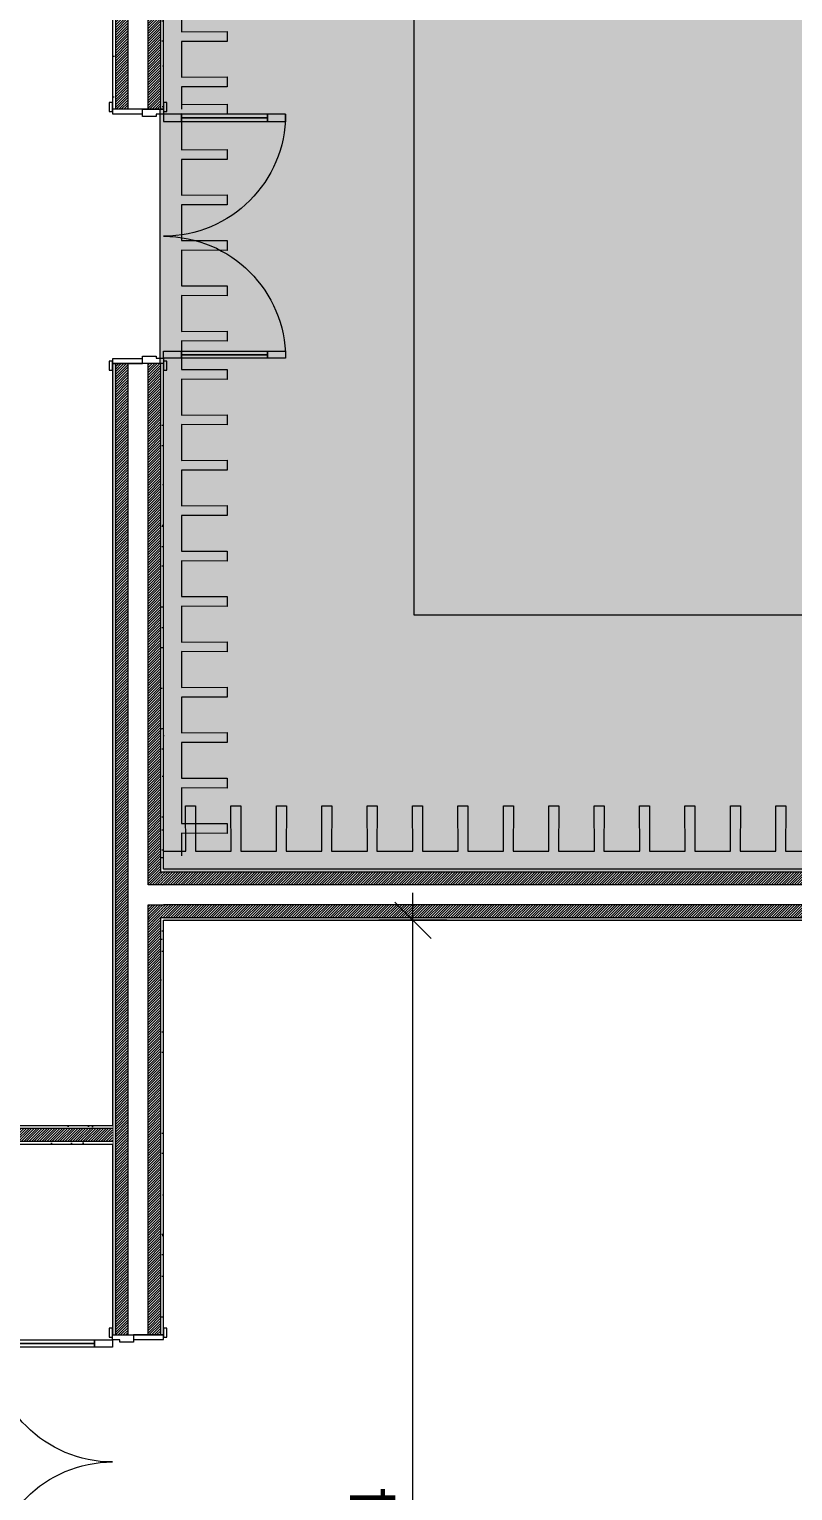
# Model space of a CAD drawing. Header units: millimetres. Extents: x -284281 to 1648660, y -821378 to -151356.
# Drawn here: x 403536 to 407741, y -227318 to -219270 of the extents above; entities that cross this region are included whole.
import ezdxf

# ---------------------------------------------------------------- set-up
doc = ezdxf.new("R2010")
doc.units = ezdxf.units.MM
doc.header["$MEASUREMENT"] = 0
doc.set_wipeout_variables(frame=1)
doc.linetypes.add('Wipeout_Contour', pattern=[1000, 0, -1000])
for name, color, linetype in [('Cotations - 1_100', 7, 'Continuous'), ('Portes ARCHICAD', 7, 'Continuous'), ('Sols_ Dalles', 7, 'Continuous'), ('Structure - Murs extérieurs', 7, 'Continuous')]:
    doc.layers.add(name, color=color, linetype=linetype)
doc.styles.add('STYLE_GENERE_2', font='arial.ttf')
doc.dimstyles.new('STYLE_GENERE__2', dxfattribs={"dimtxt": 250, "dimasz": 190, "dimexe": 0.18, "dimexo": 0.0625, "dimgap": 0, "dimtad": 1, "dimlfac": 0.001, "dimzin": 0, "dimdsep": 46, "dimtxsty": 'STYLE_GENERE_2', "dimblk": 'ARROWHEAD_6', "dimblk1": 'ARROWHEAD_6', "dimblk2": 'ARROWHEAD_6', "dimcen": 0.09, "dimse1": 1, "dimse2": 1, "dimclrd": 7, "dimclre": 7, "dimclrt": 7, "dimazin": 0, "dimtfac": 1, "dimtdec": 4, "dimtmove": 0, "dimatfit": 3, "dimfxl": 1, "dimtolj": 1, "dimtzin": 0, "dimarcsym": 0})
pattern_1 = [(45, (0, 175), (-55.684659, 55.684659), [0, -52.5, 0, -78.75]), (110, (175, 175), (74.000794, 26.934086), [0, -38.5, 0, -66.5])]
pattern_2 = [(45, (0, 0), (-7.07106781, 7.07106781), [])]

# ---------------------------------------------------------------- blocks, each defined once
blk = doc.blocks.new('Dalle_30_2', base_point=(380203, -171995.6))
at = {"layer": 'Sols_ Dalles', "linetype": 'Continuous', "lineweight": 0, "true_color": 0x2e271c}
blk.add_hatch(color=250, dxfattribs=at).paths.add_polyline_path([(380203, -171995.6), (380203, -230015.6), (380203, -260810.6), (415474.6, -260810.6), (415474.6, -260795.6), (415474.6, -258650), (415474.6, -258010.6), (415474.6, -222495.6), (405655.1, -222495.6), (405655.1, -218295.6), (415454.1, -218295.6), (415454.1, -204495.6), (412055.1, -204495.6), (412055.1, -201780.6), (412055.1, -189810.6), (436505.1, -189810.6), (436505.1, -253395.6), (436505.1, -253415.6), (437905.1, -253415.6), (437905.1, -253395.6), (437905.1, -188410.6), (410655.1, -188410.6), (410655.1, -200380.6), (410655.1, -205895.6), (414054.1, -205895.6), (414054.1, -216895.6), (404255.1, -216895.6), (404255.1, -223895.6), (414054.1, -223895.6), (414054.1, -258650), (414054.1, -259410.6), (382689.7, -259410.6), (381560.2, -259410.6), (381560.2, -231415.6), (381560.2, -173395.6), (462925.6, -173395.6), (462925.6, -253415.6), (464325.6, -253415.6), (464325.6, -171995.6)])
at = {"layer": 'Sols_ Dalles', "color": 250, "linetype": 'Continuous', "lineweight": 5, "true_color": 0x1f1f1f, "flags": 128}
for points in [[(415474.6, -258010.6), (415474.6, -222495.6), (405655.1, -222495.6), (405655.1, -218295.6), (415454.1, -218295.6), (415454.1, -204495.6), (412055.1, -204495.6), (412055.1, -201780.6), (412055.1, -189810.6), (436505.1, -189810.6), (436505.1, -253395.6)], [(437905.1, -253395.6), (437905.1, -188410.6), (410655.1, -188410.6), (410655.1, -200380.6), (410655.1, -205895.6), (414054.1, -205895.6), (414054.1, -216895.6), (404255.1, -216895.6), (404255.1, -223895.6), (414054.1, -223895.6), (414054.1, -258650)]]:
    blk.add_lwpolyline(points, dxfattribs=at)
blk = doc.blocks.new('Dalle_31_2', base_point=(360548, -295062.6))
at = {"linetype": 'Continuous', "lineweight": 0, "true_color": 0x6f6f6f}
h = blk.add_hatch(color=8, dxfattribs=at)
h.paths.add_polyline_path([(360548, -295062.6), (487920.3, -293826.9), (487920.3, -270902.7), (487462.6, -270902.7), (472885.8, -271040.8), (472885.8, -271062.3, 0.001346), (472885.8, -271073), (472896.7, -273095.2, -0.414214), (470907.5, -275106), (462184.1, -275106, -0.005189), (462131, -275116.1), (454147.5, -275196.2), (438770.5, -275253.2, -0.386553), (436572.6, -273475.4, -0.025189), (436562.2, -273329.3), (436569.5, -267730.3, -0.098562), (436800.2, -266943.7), (436817.2, -266951.5, -0.258849), (438655, -265605.8), (438652.7, -265587.3), (439337.1, -265587.3), (439337.1, -265687.3), (439337.1, -270687.3), (469237.1, -270687.3), (469237.1, -265687.3), (470907.5, -265687.3), (472605.1, -265687.3), (472605.1, -163737.6), (371862.6, -163737.6), (371862.6, -271040.6), (371883, -271040.6), (371883.2, -272000.5), (371882.7, -272000.5, -0.409427), (367883.2, -275935), (360548, -275935)])
h.paths.add_polyline_path([(377135.1, -260640), (373845.1, -260640), (373845.1, -248365), (373845.1, -243090), (373845.1, -242190), (377135.1, -242190)], flags=0)
h.paths.add_polyline_path([(380203, -193810.6), (380203, -171995.6), (431505.8, -171995.6), (464309.6, -171995.6), (464309.6, -262265.6), (464309.6, -262365.6), (438593.7, -262350.6), (437925.6, -262350.6), (436549.6, -262350.6), (436549.6, -189810.6), (412055.1, -189810.6), (412055.1, -201780.6), (412055.1, -204495.6), (415454.1, -204495.6), (415454.1, -208495.6), (415454.1, -218295.6), (405655.1, -218295.6), (405655.1, -222495.6), (415474.6, -222495.6), (415474.6, -260810.6), (380203, -260810.6), (380203, -230015.6)], flags=0)
h.paths.add_polyline_path([(381436.6, -269433.9, -0.090319), (381558.3, -268727.6, -0.201449), (382612.2, -267592.7, -0.104211), (383417.5, -267415.1), (384017.5, -267409.4, -0.104045), (384824.9, -267571.2, -0.238255), (385983.8, -268953.3, -0.055189), (386036.4, -269390.3), (386038.4, -269611.4), (386050.6, -270890.3), (385792.1, -271892.8, -0.267949), (384069.6, -272909.1), (383469.6, -272914.8, -0.193717), (382078.8, -272370.2, -0.070569), (381728.2, -271931.3, -0.131652), (381450.8, -270933.8)], flags=0)
h.paths.add_polyline_path([(392016.5, -273452.1), (392030, -267377.8, -0.380557), (394016.5, -265609.8), (394094.2, -265609.8), (394094.2, -270609.8), (409094.2, -270609.8), (409094.2, -265609.8), (414055.7, -265609.8, -0.414214), (415555.7, -267109.8), (415555.7, -273660.7, -0.345502), (413836.8, -275433.4), (394027.3, -275599, -0.415791), (392016.5, -273599)], flags=0)
h.paths.add_polyline_path([(424209.6, -271504.1, -0.134474), (423930.5, -270484.9), (423930.5, -268984.9, -0.414214), (425930.5, -266984.9), (426530.5, -266984.9, -0.414214), (428530.5, -268984.9), (428530.5, -270484.9, -0.12882), (428273.5, -271465.6, -0.270936), (426530.5, -272484.9), (425930.5, -272484.9, -0.26498)], flags=0)
at = {"color": 9, "linetype": 'Continuous', "lineweight": 5, "flags": 128}
blk.add_lwpolyline([(380203, -193810.6), (380203, -230015.6), (380203, -260810.6), (415474.6, -260810.6), (415474.6, -222495.6), (405655.1, -222495.6), (405655.1, -218295.6), (415454.1, -218295.6), (415454.1, -208495.6), (415454.1, -204495.6), (412055.1, -204495.6), (412055.1, -201780.6), (412055.1, -189810.6), (436549.6, -189810.6), (436549.6, -262350.6), (437925.6, -262350.6), (438593.7, -262350.6), (464309.6, -262365.6), (464309.6, -262265.6), (464309.6, -171995.6), (431505.8, -171995.6), (380203, -171995.6)], close=True, dxfattribs=at)
blk = doc.blocks.new('Porte double 25')
at = {"layer": 'Portes ARCHICAD', "color": 7, "linetype": 'Continuous', "lineweight": 5}
for p, q in [((-672, 672), (-672, 572)), ((-632, 672), (-672, 672)), ((-632, 572), (-632, 672)), ((632, 572), (632, 672)), ((632, 672), (672, 672)), ((672, 672), (672, 572)), ((-672, 572), (-632, 572)), ((-652, 572), (-652, 100)), ((672, 572), (632, 572)), ((652, 572), (652, 100)), ((-632, 100), (-672, 100)), ((-672, 100), (-672, 0)), ((-632, 0), (-632, 100)), ((632, 0), (632, 100)), ((632, 100), (672, 100)), ((672, 100), (672, 0)), ((-737, 0), (-737, 19)), ((-737, 19), (-687, 19)), ((-687, 0), (-737, 0)), ((-700, 0), (-737, 0)), ((-700, 0), (-737, 0)), ((-672, 0), (-700, 0)), ((-700, 0), (-700, -115)), ((-700, 0), (-700, -15)), ((-700, 0), (-700, -15)), ((-687, 19), (-687, 0)), ((-672, -40), (-672, 0)), ((-672, 0), (-632, 0)), ((672, 0), (632, 0)), ((700, 0), (672, 0)), ((672, 0), (672, -40)), ((687, 19), (737, 19)), ((687, 0), (687, 19)), ((737, 0), (687, 0)), ((700, -115), (700, 0)), ((700, 0), (700, -15)), ((700, 0), (700, -15)), ((700, 0), (737, 0)), ((700, 0), (737, 0)), ((737, 19), (737, 0)), ((-700, -15), (-700, -85)), ((-700, -15), (-700, -85)), ((-660, -40), (-672, -40)), ((-660, -115), (-660, -40)), ((672, -40), (660, -40)), ((660, -40), (660, -115)), ((700, -15), (700, -85)), ((700, -15), (700, -85)), ((-700, -85), (-700, -115)), ((-700, -85), (-700, -115)), ((-700, -280), (-700, -115)), ((-700, -115), (-675, -115)), ((-700, -115), (-660, -115)), ((-700, -115), (-700, -195)), ((-700, -115), (-700, -195)), ((-675, -115), (-675, -280)), ((660, -115), (700, -115)), ((675, -280), (675, -115)), ((675, -115), (700, -115)), ((700, -85), (700, -115)), ((700, -85), (700, -115)), ((700, -115), (700, -280)), ((700, -115), (700, -195)), ((700, -115), (700, -195)), ((-700, -195), (-700, -265)), ((-700, -195), (-700, -265)), ((700, -195), (700, -265)), ((700, -195), (700, -265)), ((-737, -299), (-737, -280)), ((-737, -280), (-687, -280)), ((-700, -280), (-737, -280)), ((-700, -280), (-737, -280)), ((-687, -299), (-737, -299)), ((-700, -265), (-700, -280)), ((-700, -265), (-700, -280)), ((-675, -280), (-700, -280)), ((-687, -280), (-687, -299)), ((700, -280), (675, -280)), ((687, -280), (737, -280)), ((687, -299), (687, -280)), ((737, -299), (687, -299)), ((700, -265), (700, -280)), ((700, -265), (700, -280)), ((700, -280), (737, -280)), ((700, -280), (737, -280)), ((737, -280), (737, -299))]:
    blk.add_line(p, q, dxfattribs=at)
at = {"layer": 'Portes ARCHICAD', "color": 7, "linetype": 'Continuous', "lineweight": 5, "flags": 128}
for points in [[(-672, 572), (-672, 100), (-652, 100), (-652, 572)], [(-652, 572), (-652, 100), (-632, 100), (-632, 572)], [(652, 572), (652, 100), (632, 100), (632, 572)], [(672, 572), (672, 100), (652, 100), (652, 572)]]:
    blk.add_lwpolyline(points, close=True, dxfattribs=at)
at = {"layer": 'Portes ARCHICAD', "color": 7, "linetype": 'Continuous', "lineweight": 5}
for centre, start, end in [((-672, 0), 0, 90), ((672, 0), 90, 180)]:
    blk.add_arc(centre, 672, start, end, dxfattribs=at)
blk = doc.blocks.new('Mur_182_2', base_point=(404275.6, -188434))
at = {"color": 254, "linetype": 'Wipeout_Contour', "lineweight": 0, "ltscale": 1836849.744335977}
blk.add_wipeout([(404010.6, -216895.6), (403995.6, -216895.6), (403995.6, -219709.8), (404010.6, -219709.8)], dxfattribs=at)
at = {"color": 254, "linetype": 'Wipeout_Contour', "lineweight": 0, "ltscale": 1837782.375435436}
blk.add_wipeout([(404260.6, -216895.6), (404260.6, -219709.8), (404275.6, -219709.8), (404275.6, -216895.6)], dxfattribs=at)
at = {"color": 254, "linetype": 'Wipeout_Contour', "lineweight": 0, "ltscale": 1847391.323312095}
blk.add_wipeout([(403995.6, -226459.1), (404010.6, -226459.1), (404010.6, -221109.8), (403995.6, -221109.8)], dxfattribs=at)
at = {"color": 254, "linetype": 'Wipeout_Contour', "lineweight": 0, "ltscale": 1848524.7880984}
blk.add_wipeout([(404260.6, -223895.6), (404260.6, -223910.6), (404275.6, -223910.6), (404275.6, -223895.6)], dxfattribs=at)
at = {"color": 254, "linetype": 'Wipeout_Contour', "lineweight": 0, "ltscale": 1851276.543065066}
blk.add_wipeout([(404275.6, -224175.6), (404260.6, -224175.6), (404260.6, -226459.1), (404275.6, -226459.1)], dxfattribs=at)
at = {"linetype": 'Continuous', "lineweight": 5, "true_color": 0x5f5f5f}
h = blk.add_hatch(dxfattribs=at)
h.set_pattern_fill('ENDUIT_0002', color=251, style=0, pattern_type=2)
h.set_pattern_definition(pattern_1)
h.paths.add_polyline_path([(404010.6, -216895.6), (403995.6, -216895.6), (403995.6, -219709.8), (404010.6, -219709.8)])
h = blk.add_hatch(dxfattribs=at)
h.set_pattern_fill('ENDUIT_0002', color=251, style=0, pattern_type=2)
h.set_pattern_definition(pattern_1)
h.paths.add_polyline_path([(404260.6, -216895.6), (404260.6, -219709.8), (404275.6, -219709.8), (404275.6, -216895.6)])
h = blk.add_hatch(dxfattribs=at)
h.set_pattern_fill('ENDUIT_0002', color=251, style=0, pattern_type=2)
h.set_pattern_definition(pattern_1)
h.paths.add_polyline_path([(403995.6, -226459.1), (404010.6, -226459.1), (404010.6, -221109.8), (403995.6, -221109.8)])
h = blk.add_hatch(dxfattribs=at)
h.set_pattern_fill('ENDUIT_0002', color=251, style=0, pattern_type=2)
h.set_pattern_definition(pattern_1)
h.paths.add_polyline_path([(404260.6, -223895.6), (404260.6, -223910.6), (404275.6, -223910.6), (404275.6, -223895.6)])
h = blk.add_hatch(dxfattribs=at)
h.set_pattern_fill('ENDUIT_0002', color=251, style=0, pattern_type=2)
h.set_pattern_definition(pattern_1)
h.paths.add_polyline_path([(404275.6, -224175.6), (404260.6, -224175.6), (404260.6, -226459.1), (404275.6, -226459.1)])
at = {"color": 254, "linetype": 'Wipeout_Contour', "lineweight": 0, "ltscale": 1837632.794517685}
blk.add_wipeout([(404190.6, -216895.6), (404190.6, -219709.8), (404260.6, -219709.8), (404260.6, -216895.6)], dxfattribs=at)
at = {"color": 254, "linetype": 'Wipeout_Contour', "lineweight": 0, "ltscale": 1845823.793790566}
blk.add_wipeout([(404275.6, -221109.8), (404260.6, -221109.8), (404260.6, -223895.6), (404275.6, -223895.6)], dxfattribs=at)
at = {"color": 254, "linetype": 'Wipeout_Contour', "lineweight": 0, "ltscale": 1849038.591768385}
blk.add_wipeout([(404260.6, -224160.6), (404260.6, -224175.6), (404275.6, -224175.6), (404275.6, -224160.6)], dxfattribs=at)
at = {"linetype": 'Continuous', "lineweight": 5, "true_color": 0x5f5f5f}
h = blk.add_hatch(dxfattribs=at)
h.set_pattern_fill('BRIQUES_TERRE_CUITE__INT_94', color=251, style=0, pattern_type=2)
h.set_pattern_definition(pattern_2)
h.paths.add_polyline_path([(404190.6, -216895.6), (404190.6, -219709.8), (404260.6, -219709.8), (404260.6, -216895.6)])
h = blk.add_hatch(dxfattribs=at)
h.set_pattern_fill('ENDUIT_0002', color=251, style=0, pattern_type=2)
h.set_pattern_definition(pattern_1)
h.paths.add_polyline_path([(404275.6, -221109.8), (404260.6, -221109.8), (404260.6, -223895.6), (404275.6, -223895.6)])
h = blk.add_hatch(dxfattribs=at)
h.set_pattern_fill('ENDUIT_0002', color=251, style=0, pattern_type=2)
h.set_pattern_definition(pattern_1)
h.paths.add_polyline_path([(404260.6, -224160.6), (404260.6, -224175.6), (404275.6, -224175.6), (404275.6, -224160.6)])
at = {"color": 7, "linetype": 'Continuous', "lineweight": 5}
for p, q in [((404260.6, -219709.8), (404260.6, -216895.6)), ((404275.6, -219709.8), (404275.6, -219672.8)), ((404275.6, -219709.8), (404260.6, -219709.8))]:
    blk.add_line(p, q, dxfattribs=at)
at = {"color": 7, "linetype": 'Continuous', "lineweight": 5, "flags": 128}
blk.add_lwpolyline([(404275.6, -219709.8), (404275.6, -216895.6)], dxfattribs=at)
at = {"color": 254, "linetype": 'Wipeout_Contour', "lineweight": 0, "ltscale": 1837316.045548434}
blk.add_wipeout([(404080.6, -216895.6), (404080.6, -219709.8), (404190.6, -219709.8), (404190.6, -216895.6)], dxfattribs=at)
at = {"color": 254, "linetype": 'Wipeout_Contour', "lineweight": 0, "ltscale": 1848458.458475879}
blk.add_wipeout([(404190.6, -223910.6), (404190.6, -223980.6), (404260.6, -223980.6), (404260.6, -223910.6)], dxfattribs=at)
at = {"color": 254, "linetype": 'Wipeout_Contour', "lineweight": 0, "ltscale": 1851113.50309172}
blk.add_wipeout([(404260.6, -224160.6), (404190.6, -224160.6), (404190.6, -226459.1), (404260.6, -226459.1)], dxfattribs=at)
at = {"linetype": 'Continuous', "lineweight": 5, "true_color": 0x5f5f5f}
h = blk.add_hatch(dxfattribs=at)
h.set_pattern_fill('BRIQUES_TERRE_CUITE__INT_94', color=251, style=0, pattern_type=2)
h.set_pattern_definition(pattern_2)
h.paths.add_polyline_path([(404190.6, -223910.6), (404190.6, -223980.6), (404260.6, -223980.6), (404260.6, -223910.6)])
h = blk.add_hatch(dxfattribs=at)
h.set_pattern_fill('BRIQUES_TERRE_CUITE__INT_94', color=251, style=0, pattern_type=2)
h.set_pattern_definition(pattern_2)
h.paths.add_polyline_path([(404260.6, -224160.6), (404190.6, -224160.6), (404190.6, -226459.1), (404260.6, -226459.1)])
at = {"color": 7, "linetype": 'Continuous', "lineweight": 5}
for p, q in [((404190.6, -219709.8), (404190.6, -216895.6)), ((404190.6, -219709.8), (404160.6, -219709.8)), ((404260.6, -219709.8), (404190.6, -219709.8)), ((404260.6, -226459.1), (404275.6, -226459.1)), ((404275.6, -226459.1), (404275.6, -226422.1))]:
    blk.add_line(p, q, dxfattribs=at)
at = {"color": 254, "linetype": 'Wipeout_Contour', "lineweight": 0, "ltscale": 1836999.309008884}
blk.add_wipeout([(404010.6, -219709.8), (404080.6, -219709.8), (404080.6, -216895.6), (404010.6, -216895.6)], dxfattribs=at)
at = {"linetype": 'Continuous', "lineweight": 5, "true_color": 0x5f5f5f}
h = blk.add_hatch(dxfattribs=at)
h.set_pattern_fill('BRIQUES_TERRE_CUITE__INT_94', color=251, style=0, pattern_type=2)
h.set_pattern_definition(pattern_2)
h.paths.add_polyline_path([(404010.6, -219709.8), (404080.6, -219709.8), (404080.6, -216895.6), (404010.6, -216895.6)])
at = {"color": 7, "linetype": 'Continuous', "lineweight": 5}
for p, q in [((404010.6, -216895.6), (404010.6, -219709.8)), ((404080.6, -219709.8), (404080.6, -216895.6)), ((403995.6, -219709.8), (403995.6, -219672.8)), ((404010.6, -219709.8), (403995.6, -219709.8)), ((404080.6, -219709.8), (404010.6, -219709.8)), ((404160.6, -219709.8), (404080.6, -219709.8))]:
    blk.add_line(p, q, dxfattribs=at)
at = {"color": 7, "linetype": 'Continuous', "lineweight": 5, "flags": 128}
blk.add_lwpolyline([(403995.6, -216895.6), (403995.6, -219709.8)], dxfattribs=at)
at = {"color": 254, "linetype": 'Wipeout_Contour', "lineweight": 0, "ltscale": 1845689.400774194}
blk.add_wipeout([(404260.6, -221109.8), (404190.6, -221109.8), (404190.6, -223910.6), (404260.6, -223910.6)], dxfattribs=at)
at = {"color": 254, "linetype": 'Wipeout_Contour', "lineweight": 0, "ltscale": 1848807.485271261}
blk.add_wipeout([(404190.6, -224090.6), (404190.6, -224160.6), (404260.6, -224160.6), (404260.6, -224090.6)], dxfattribs=at)
at = {"linetype": 'Continuous', "lineweight": 5, "true_color": 0x5f5f5f}
h = blk.add_hatch(dxfattribs=at)
h.set_pattern_fill('BRIQUES_TERRE_CUITE__INT_94', color=251, style=0, pattern_type=2)
h.set_pattern_definition(pattern_2)
h.paths.add_polyline_path([(404260.6, -221109.8), (404190.6, -221109.8), (404190.6, -223910.6), (404260.6, -223910.6)])
h = blk.add_hatch(dxfattribs=at)
h.set_pattern_fill('BRIQUES_TERRE_CUITE__INT_94', color=251, style=0, pattern_type=2)
h.set_pattern_definition(pattern_2)
h.paths.add_polyline_path([(404190.6, -224090.6), (404190.6, -224160.6), (404260.6, -224160.6), (404260.6, -224090.6)])
at = {"color": 7, "linetype": 'Continuous', "lineweight": 5}
for p, q in [((404260.6, -223910.6), (404260.6, -221109.8)), ((404275.6, -221109.8), (404260.6, -221109.8)), ((404275.6, -221109.8), (404275.6, -221146.8)), ((404275.6, -223910.6), (404260.6, -223910.6)), ((404260.6, -224160.6), (404275.6, -224160.6)), ((404260.6, -226459.1), (404260.6, -224160.6))]:
    blk.add_line(p, q, dxfattribs=at)
at = {"color": 7, "linetype": 'Continuous', "lineweight": 5, "flags": 128}
for points in [[(404275.6, -223895.6), (404275.6, -221109.8)], [(404275.6, -226459.1), (404275.6, -224175.6)]]:
    blk.add_lwpolyline(points, dxfattribs=at)
at = {"color": 254, "linetype": 'Wipeout_Contour', "lineweight": 0, "ltscale": 1850731.16305565}
blk.add_wipeout([(404190.6, -224090.6), (404080.6, -224090.6), (404080.6, -226459.1), (404190.6, -226459.1)], dxfattribs=at)
at = {"color": 7, "linetype": 'Continuous', "lineweight": 5}
blk.add_line((404190.6, -226459.1), (404260.6, -226459.1), dxfattribs=at)
at = {"color": 254, "linetype": 'Wipeout_Contour', "lineweight": 0, "ltscale": 1848318.088055417}
blk.add_wipeout([(404080.6, -223980.6), (404080.6, -224090.6), (404190.6, -224090.6), (404190.6, -223980.6)], dxfattribs=at)
at = {"color": 7, "linetype": 'Continuous', "lineweight": 5}
for p, q in [((404190.6, -224090.6), (404260.6, -224090.6)), ((404190.6, -226459.1), (404190.6, -224090.6))]:
    blk.add_line(p, q, dxfattribs=at)
at = {"color": 254, "linetype": 'Wipeout_Contour', "lineweight": 0, "ltscale": 1845441.891895012}
blk.add_wipeout([(404190.6, -221109.8), (404080.6, -221109.8), (404080.6, -223980.6), (404190.6, -223980.6)], dxfattribs=at)
at = {"color": 7, "linetype": 'Continuous', "lineweight": 5}
for p, q in [((404190.6, -221109.8), (404160.6, -221109.8)), ((404190.6, -223980.6), (404190.6, -221109.8)), ((404260.6, -221109.8), (404190.6, -221109.8)), ((404260.6, -223980.6), (404190.6, -223980.6))]:
    blk.add_line(p, q, dxfattribs=at)
at = {"color": 254, "linetype": 'Wipeout_Contour', "lineweight": 0, "ltscale": 1847540.035337915}
blk.add_wipeout([(404010.6, -221109.8), (404010.6, -226459.1), (404080.6, -226459.1), (404080.6, -221109.8)], dxfattribs=at)
at = {"linetype": 'Continuous', "lineweight": 5, "true_color": 0x5f5f5f}
h = blk.add_hatch(dxfattribs=at)
h.set_pattern_fill('BRIQUES_TERRE_CUITE__INT_94', color=251, style=0, pattern_type=2)
h.set_pattern_definition(pattern_2)
h.paths.add_polyline_path([(404010.6, -221109.8), (404010.6, -226459.1), (404080.6, -226459.1), (404080.6, -221109.8)])
at = {"color": 7, "linetype": 'Continuous', "lineweight": 5}
for p, q in [((403995.6, -221109.8), (403995.6, -221146.8)), ((404010.6, -221109.8), (403995.6, -221109.8)), ((404010.6, -221109.8), (404010.6, -226459.1)), ((404080.6, -221109.8), (404010.6, -221109.8)), ((404080.6, -226459.1), (404080.6, -221109.8)), ((404160.6, -221109.8), (404080.6, -221109.8)), ((403995.6, -226459.1), (403995.6, -226422.1)), ((403995.6, -226459.1), (404010.6, -226459.1)), ((404010.6, -226459.1), (404080.6, -226459.1)), ((404080.6, -226459.1), (404110.6, -226459.1)), ((404110.6, -226459.1), (404190.6, -226459.1))]:
    blk.add_line(p, q, dxfattribs=at)
at = {"color": 7, "linetype": 'Continuous', "lineweight": 5, "flags": 128}
blk.add_lwpolyline([(403995.6, -221109.8), (403995.6, -226459.1)], dxfattribs=at)
at = {"layer": 'Portes ARCHICAD', "color": 7, "linetype": 'Continuous', "lineweight": 5, "xscale": -1, "zscale": 1000}
for p, rotation in [((404275.6, -220409.8), 270), ((403995.6, -227159.1), 90)]:
    blk.add_blockref('Porte double 25', p, dxfattribs=dict(at, rotation=rotation))
blk = doc.blocks.new('Mur_200_2', base_point=(404275.6, -223895.6))
at = {"color": 254, "linetype": 'Wipeout_Contour', "lineweight": 0, "ltscale": 1848956.161909661}
blk.add_wipeout([(404260.6, -224090.6), (404260.6, -224160.6), (404275.6, -224160.6), (404275.6, -224090.6)], dxfattribs=at)
at = {"linetype": 'Continuous', "lineweight": 5, "true_color": 0x5f5f5f}
h = blk.add_hatch(dxfattribs=at)
h.set_pattern_fill('BRIQUES_TERRE_CUITE__INT_94', color=251, style=0, pattern_type=2)
h.set_pattern_definition(pattern_2)
h.paths.add_polyline_path([(404260.6, -224090.6), (404260.6, -224160.6), (404275.6, -224160.6), (404275.6, -224090.6)])
at = {"color": 254, "linetype": 'Wipeout_Contour', "lineweight": 0, "ltscale": 1848781.641728798}
blk.add_wipeout([(404260.6, -223980.6), (404260.6, -224090.6), (404275.6, -224090.6), (404275.6, -223980.6)], dxfattribs=at)
at = {"color": 254, "linetype": 'Wipeout_Contour', "lineweight": 0, "ltscale": 1865759.839343455}
blk.add_wipeout([(413794.6, -224160.6), (404275.6, -224160.6), (404275.6, -224175.6), (413794.6, -224175.6)], dxfattribs=at)
at = {"linetype": 'Continuous', "lineweight": 5, "true_color": 0x5f5f5f}
h = blk.add_hatch(dxfattribs=at)
h.set_pattern_fill('ENDUIT_0002', color=251, style=0, pattern_type=2)
h.set_pattern_definition(pattern_1)
h.paths.add_polyline_path([(413794.6, -224160.6), (404275.6, -224160.6), (404275.6, -224175.6), (413794.6, -224175.6)])
at = {"color": 254, "linetype": 'Wipeout_Contour', "lineweight": 0, "ltscale": 1848607.163186695}
blk.add_wipeout([(404260.6, -223910.6), (404260.6, -223980.6), (404275.6, -223980.6), (404275.6, -223910.6)], dxfattribs=at)
at = {"linetype": 'Continuous', "lineweight": 5, "true_color": 0x5f5f5f}
h = blk.add_hatch(dxfattribs=at)
h.set_pattern_fill('BRIQUES_TERRE_CUITE__INT_94', color=251, style=0, pattern_type=2)
h.set_pattern_definition(pattern_2)
h.paths.add_polyline_path([(404260.6, -223910.6), (404260.6, -223980.6), (404275.6, -223980.6), (404275.6, -223910.6)])
at = {"color": 254, "linetype": 'Wipeout_Contour', "lineweight": 0, "ltscale": 1865716.770814003}
blk.add_wipeout([(414059.6, -223895.6), (404275.6, -223895.6), (404275.6, -223910.6), (414059.6, -223910.6)], dxfattribs=at)
at = {"color": 254, "linetype": 'Wipeout_Contour', "lineweight": 0, "ltscale": 1848632.951053548}
blk.add_wipeout([(404190.6, -223980.6), (404190.6, -224090.6), (404260.6, -224090.6), (404260.6, -223980.6)], dxfattribs=at)
at = {"linetype": 'Continuous', "lineweight": 5, "true_color": 0x5f5f5f}
h = blk.add_hatch(dxfattribs=at)
h.set_pattern_fill('ENDUIT_0002', color=251, style=0, pattern_type=2)
h.set_pattern_definition(pattern_1)
h.paths.add_polyline_path([(414059.6, -223895.6), (404275.6, -223895.6), (404275.6, -223910.6), (414059.6, -223910.6)])
at = {"color": 254, "linetype": 'Wipeout_Contour', "lineweight": 0, "ltscale": 1865675.253313912}
blk.add_wipeout([(413989.6, -223910.6), (404275.6, -223910.6), (404275.6, -223980.6), (413989.6, -223980.6)], dxfattribs=at)
at = {"linetype": 'Continuous', "lineweight": 5, "true_color": 0x5f5f5f}
h = blk.add_hatch(dxfattribs=at)
h.set_pattern_fill('BRIQUES_TERRE_CUITE__INT_94', color=251, style=0, pattern_type=2)
h.set_pattern_definition(pattern_2)
h.paths.add_polyline_path([(413989.6, -223910.6), (404275.6, -223910.6), (404275.6, -223980.6), (413989.6, -223980.6)])
at = {"color": 7, "linetype": 'Continuous', "lineweight": 5}
for p, q in [((404275.6, -223910.6), (404260.6, -223910.6)), ((413989.6, -223910.6), (404275.6, -223910.6))]:
    blk.add_line(p, q, dxfattribs=at)
at = {"color": 7, "linetype": 'Continuous', "lineweight": 5, "flags": 128}
blk.add_lwpolyline([(414074.6, -223895.6), (404275.6, -223895.6)], dxfattribs=at)
at = {"color": 254, "linetype": 'Wipeout_Contour', "lineweight": 0, "ltscale": 1865654.670893101}
blk.add_wipeout([(413879.6, -223980.6), (404275.6, -223980.6), (404275.6, -224090.6), (413879.6, -224090.6)], dxfattribs=at)
at = {"color": 7, "linetype": 'Continuous', "lineweight": 5}
for p, q in [((404260.6, -223980.6), (404190.6, -223980.6)), ((404275.6, -223980.6), (404260.6, -223980.6)), ((413879.6, -223980.6), (404275.6, -223980.6))]:
    blk.add_line(p, q, dxfattribs=at)
at = {"color": 254, "linetype": 'Wipeout_Contour', "lineweight": 0, "ltscale": 1865704.520976342}
blk.add_wipeout([(413809.6, -224090.6), (404275.6, -224090.6), (404275.6, -224160.6), (413809.6, -224160.6)], dxfattribs=at)
at = {"linetype": 'Continuous', "lineweight": 5, "true_color": 0x5f5f5f}
h = blk.add_hatch(dxfattribs=at)
h.set_pattern_fill('BRIQUES_TERRE_CUITE__INT_94', color=251, style=0, pattern_type=2)
h.set_pattern_definition(pattern_2)
h.paths.add_polyline_path([(413809.6, -224090.6), (404275.6, -224090.6), (404275.6, -224160.6), (413809.6, -224160.6)])
at = {"color": 7, "linetype": 'Continuous', "lineweight": 5}
for p, q in [((404190.6, -224090.6), (404260.6, -224090.6)), ((404260.6, -224090.6), (404275.6, -224090.6)), ((413809.6, -224090.6), (404275.6, -224090.6)), ((404260.6, -224160.6), (404275.6, -224160.6)), ((404275.6, -224160.6), (413809.6, -224160.6))]:
    blk.add_line(p, q, dxfattribs=at)
at = {"color": 7, "linetype": 'Continuous', "lineweight": 5, "flags": 128}
blk.add_lwpolyline([(404275.6, -224175.6), (413794.6, -224175.6)], dxfattribs=at)
blk = doc.blocks.new('Mur_313_2', base_point=(403995.6, -225323.1))
at = {"color": 254, "linetype": 'Wipeout_Contour', "lineweight": 0, "ltscale": 1380947.466744375}
blk.add_wipeout([(401395.3, -225323.1), (401410.3, -225323.1), (401395.3, -225308.1)], dxfattribs=at).dxf.layer = 'Structure - Murs extérieurs'
at = {"color": 254, "linetype": 'Wipeout_Contour', "lineweight": 0, "ltscale": 1381294.651996197}
blk.add_wipeout([(401495.3, -225408.1), (401480.3, -225393.1), (401480.3, -225408.1)], dxfattribs=at).dxf.layer = 'Structure - Murs extérieurs'
at = {"layer": 'Structure - Murs extérieurs', "linetype": 'Continuous', "lineweight": 5, "true_color": 0x5f5f5f}
h = blk.add_hatch(dxfattribs=at)
h.set_pattern_fill('ENDUIT_0002', color=251, style=0, pattern_type=2)
h.set_pattern_definition(pattern_1)
h.paths.add_polyline_path([(401395.3, -225323.1), (401410.3, -225323.1), (401395.3, -225308.1)])
h = blk.add_hatch(dxfattribs=at)
h.set_pattern_fill('ENDUIT_0002', color=251, style=0, pattern_type=2)
h.set_pattern_definition(pattern_1)
h.paths.add_polyline_path([(401495.3, -225408.1), (401480.3, -225393.1), (401480.3, -225408.1)])
at = {"color": 254, "linetype": 'Wipeout_Contour', "lineweight": 0, "ltscale": 1381110.542880306}
blk.add_wipeout([(401480.3, -225393.1), (401410.3, -225323.1), (401410.3, -225393.1)], dxfattribs=at).dxf.layer = 'Structure - Murs extérieurs'
at = {"layer": 'Structure - Murs extérieurs', "linetype": 'Continuous', "lineweight": 5, "true_color": 0x5f5f5f}
h = blk.add_hatch(dxfattribs=at)
h.set_pattern_fill('BRIQUES_TERRE_CUITE__INT_94', color=251, style=0, pattern_type=2)
h.set_pattern_definition(pattern_2)
h.paths.add_polyline_path([(401480.3, -225393.1), (401410.3, -225323.1), (401410.3, -225393.1)])
at = {"color": 254, "linetype": 'Wipeout_Contour', "lineweight": 0, "ltscale": 1845804.626528796}
blk.add_wipeout([(401410.3, -225323.1), (403995.6, -225323.1), (403995.6, -225308.1), (401410.3, -225308.1)], dxfattribs=at).dxf.layer = 'Structure - Murs extérieurs'
at = {"color": 254, "linetype": 'Wipeout_Contour', "lineweight": 0, "ltscale": 1846118.898719603}
blk.add_wipeout([(401495.3, -225408.1), (403995.6, -225408.1), (403995.6, -225393.1), (401495.3, -225393.1)], dxfattribs=at).dxf.layer = 'Structure - Murs extérieurs'
at = {"layer": 'Structure - Murs extérieurs', "linetype": 'Continuous', "lineweight": 5, "true_color": 0x5f5f5f}
h = blk.add_hatch(dxfattribs=at)
h.set_pattern_fill('ENDUIT_0002', color=251, style=0, pattern_type=2)
h.set_pattern_definition(pattern_1)
h.paths.add_polyline_path([(401410.3, -225323.1), (403995.6, -225323.1), (403995.6, -225308.1), (401410.3, -225308.1)])
h = blk.add_hatch(dxfattribs=at)
h.set_pattern_fill('ENDUIT_0002', color=251, style=0, pattern_type=2)
h.set_pattern_definition(pattern_1)
h.paths.add_polyline_path([(401495.3, -225408.1), (403995.6, -225408.1), (403995.6, -225393.1), (401495.3, -225393.1)])
at = {"color": 254, "linetype": 'Wipeout_Contour', "lineweight": 0, "ltscale": 1380951.843274242}
blk.add_wipeout([(401410.3, -225308.1), (401395.3, -225308.1), (401410.3, -225323.1)], dxfattribs=at).dxf.layer = 'Structure - Murs extérieurs'
at = {"color": 254, "linetype": 'Wipeout_Contour', "lineweight": 0, "ltscale": 1381299.02705682}
blk.add_wipeout([(401495.3, -225393.1), (401480.3, -225393.1), (401495.3, -225408.1)], dxfattribs=at).dxf.layer = 'Structure - Murs extérieurs'
at = {"layer": 'Structure - Murs extérieurs', "linetype": 'Continuous', "lineweight": 5, "true_color": 0x5f5f5f}
h = blk.add_hatch(dxfattribs=at)
h.set_pattern_fill('ENDUIT_0002', color=251, style=0, pattern_type=2)
h.set_pattern_definition(pattern_1)
h.paths.add_polyline_path([(401410.3, -225308.1), (401395.3, -225308.1), (401410.3, -225323.1)])
h = blk.add_hatch(dxfattribs=at)
h.set_pattern_fill('ENDUIT_0002', color=251, style=0, pattern_type=2)
h.set_pattern_definition(pattern_1)
h.paths.add_polyline_path([(401495.3, -225393.1), (401480.3, -225393.1), (401495.3, -225408.1)])
at = {"color": 254, "linetype": 'Wipeout_Contour', "lineweight": 0, "ltscale": 1846009.723419578}
blk.add_wipeout([(401480.3, -225393.1), (403995.6, -225393.1), (403995.6, -225323.1), (401480.3, -225323.1)], dxfattribs=at).dxf.layer = 'Structure - Murs extérieurs'
at = {"layer": 'Structure - Murs extérieurs', "linetype": 'Continuous', "lineweight": 5, "true_color": 0x5f5f5f}
h = blk.add_hatch(dxfattribs=at)
h.set_pattern_fill('BRIQUES_TERRE_CUITE__INT_94', color=251, style=0, pattern_type=2)
h.set_pattern_definition(pattern_2)
h.paths.add_polyline_path([(401480.3, -225393.1), (403995.6, -225393.1), (403995.6, -225323.1), (401480.3, -225323.1)])
at = {"color": 254, "linetype": 'Wipeout_Contour', "lineweight": 0, "ltscale": 1381135.955453232}
blk.add_wipeout([(401480.3, -225323.1), (401410.3, -225323.1), (401480.3, -225393.1)], dxfattribs=at).dxf.layer = 'Structure - Murs extérieurs'
at = {"layer": 'Structure - Murs extérieurs', "linetype": 'Continuous', "lineweight": 5, "true_color": 0x5f5f5f}
h = blk.add_hatch(dxfattribs=at)
h.set_pattern_fill('BRIQUES_TERRE_CUITE__INT_94', color=251, style=0, pattern_type=2)
h.set_pattern_definition(pattern_2)
h.paths.add_polyline_path([(401480.3, -225323.1), (401410.3, -225323.1), (401480.3, -225393.1)])
at = {"layer": 'Structure - Murs extérieurs', "color": 7, "linetype": 'Continuous', "lineweight": 5}
for p, q in [((401410.3, -225323.1), (401410.3, -225393.1)), ((401480.3, -225323.1), (401410.3, -225323.1)), ((403995.6, -225323.1), (401480.3, -225323.1)), ((401480.3, -225393.1), (401480.3, -225408.1)), ((401480.3, -225393.1), (403995.6, -225393.1))]:
    blk.add_line(p, q, dxfattribs=at)
at = {"layer": 'Structure - Murs extérieurs', "color": 7, "linetype": 'Continuous', "lineweight": 5, "flags": 128}
for points in [[(401395.3, -225308.1), (401395.3, -225323.1)], [(403995.6, -225308.1), (401395.3, -225308.1)], [(401495.3, -225408.1), (403995.6, -225408.1)]]:
    blk.add_lwpolyline(points, dxfattribs=at)
blk = doc.blocks.new('Tôle profilée 25_19')
at = {"color": 7, "linetype": 'Continuous', "lineweight": 5}
for p, q in [((0, 9799), (0, 9676.5)), ((-250, 9677.5), (-250, 9650)), ((0, 9676.5), (-250, 9677.5)), ((-250, 9650), (-250, 9622.5)), ((-250, 9622.5), (0, 9623.5)), ((0, 9623.5), (0, 9426.5)), ((-250, 9427.5), (-250, 9400)), ((0, 9426.5), (-250, 9427.5)), ((-250, 9400), (-250, 9372.5)), ((-250, 9372.5), (0, 9373.5)), ((0, 9373.5), (0, 9176.5)), ((-250, 9177.5), (-250, 9150)), ((0, 9176.5), (-250, 9177.5)), ((-250, 9150), (-250, 9122.5)), ((-250, 9122.5), (0, 9123.5)), ((0, 9123.5), (0, 8926.5)), ((-250, 8927.5), (-250, 8900)), ((0, 8926.5), (-250, 8927.5)), ((-250, 8900), (-250, 8872.5)), ((-250, 8872.5), (0, 8873.5)), ((0, 8873.5), (0, 8676.5)), ((-250, 8677.5), (-250, 8650)), ((0, 8676.5), (-250, 8677.5)), ((-250, 8650), (-250, 8622.5)), ((-250, 8622.5), (0, 8623.5)), ((0, 8623.5), (0, 8426.5)), ((-250, 8427.5), (-250, 8400)), ((0, 8426.5), (-250, 8427.5)), ((-250, 8400), (-250, 8372.5)), ((-250, 8372.5), (0, 8373.5)), ((0, 8373.5), (0, 8176.5)), ((-250, 8177.5), (-250, 8150)), ((0, 8176.5), (-250, 8177.5)), ((-250, 8150), (-250, 8122.5)), ((-250, 8122.5), (0, 8123.5)), ((0, 8123.5), (0, 7926.5)), ((-250, 7927.5), (-250, 7900)), ((0, 7926.5), (-250, 7927.5)), ((-250, 7900), (-250, 7872.5)), ((-250, 7872.5), (0, 7873.5)), ((0, 7873.5), (0, 7676.5)), ((-250, 7677.5), (-250, 7650)), ((0, 7676.5), (-250, 7677.5)), ((-250, 7650), (-250, 7622.5)), ((-250, 7622.5), (0, 7623.5)), ((0, 7623.5), (0, 7426.5)), ((-250, 7427.5), (-250, 7400)), ((0, 7426.5), (-250, 7427.5)), ((-250, 7400), (-250, 7372.5)), ((-250, 7372.5), (0, 7373.5)), ((0, 7373.5), (0, 7176.5)), ((-250, 7177.5), (-250, 7150)), ((0, 7176.5), (-250, 7177.5)), ((-250, 7150), (-250, 7122.5)), ((-250, 7122.5), (0, 7123.5)), ((0, 7123.5), (0, 6926.5)), ((-250, 6927.5), (-250, 6900)), ((0, 6926.5), (-250, 6927.5)), ((-250, 6900), (-250, 6872.5)), ((-250, 6872.5), (0, 6873.5)), ((0, 6873.5), (0, 6676.5)), ((-250, 6677.5), (-250, 6650)), ((0, 6676.5), (-250, 6677.5)), ((-250, 6650), (-250, 6622.5)), ((-250, 6622.5), (0, 6623.5)), ((0, 6623.5), (0, 6426.5)), ((-250, 6427.5), (-250, 6400)), ((0, 6426.5), (-250, 6427.5)), ((-250, 6400), (-250, 6372.5)), ((-250, 6372.5), (0, 6373.5)), ((0, 6373.5), (0, 6176.5))]:
    blk.add_line(p, q, dxfattribs=at)
blk = doc.blocks.new('Tôle profilée 25_20')
at = {"color": 7, "linetype": 'Continuous', "lineweight": 5}
for p, q in [((-250, 2677.5), (-250, 2650)), ((0, 2676.5), (-250, 2677.5)), ((0, 2710.7), (0, 2676.5)), ((-250, 2650), (-250, 2622.5)), ((-250, 2622.5), (0, 2623.5)), ((0, 2623.5), (0, 2426.5)), ((-250, 2427.5), (-250, 2400)), ((0, 2426.5), (-250, 2427.5)), ((-250, 2400), (-250, 2372.5)), ((-250, 2372.5), (0, 2373.5)), ((0, 2373.5), (0, 2176.5)), ((-250, 2177.5), (-250, 2150)), ((0, 2176.5), (-250, 2177.5)), ((-250, 2150), (-250, 2122.5)), ((-250, 2122.5), (0, 2123.5)), ((0, 2123.5), (0, 1926.5)), ((-250, 1927.5), (-250, 1900)), ((0, 1926.5), (-250, 1927.5)), ((-250, 1900), (-250, 1872.5)), ((-250, 1872.5), (0, 1873.5)), ((0, 1873.5), (0, 1676.5)), ((-250, 1677.5), (-250, 1650)), ((0, 1676.5), (-250, 1677.5)), ((-250, 1650), (-250, 1622.5)), ((-250, 1622.5), (0, 1623.5)), ((0, 1623.5), (0, 1426.5)), ((-250, 1427.5), (-250, 1400)), ((0, 1426.5), (-250, 1427.5)), ((-250, 1400), (-250, 1372.5)), ((-250, 1372.5), (0, 1373.5)), ((0, 1373.5), (0, 1176.5)), ((-250, 1177.5), (-250, 1150)), ((0, 1176.5), (-250, 1177.5)), ((-250, 1150), (-250, 1122.5)), ((-250, 1122.5), (0, 1123.5)), ((0, 1123.5), (0, 926.5)), ((-250, 927.5), (-250, 900)), ((0, 926.5), (-250, 927.5)), ((-250, 900), (-250, 872.5)), ((-250, 872.5), (0, 873.5)), ((0, 873.5), (0, 676.5)), ((-250, 677.5), (-250, 650)), ((0, 676.5), (-250, 677.5)), ((-250, 650), (-250, 622.5)), ((-250, 622.5), (0, 623.5)), ((0, 623.5), (0, 426.5)), ((-250, 427.5), (-250, 400)), ((0, 426.5), (-250, 427.5)), ((-250, 400), (-250, 372.5)), ((-250, 372.5), (0, 373.5)), ((0, 373.5), (0, 176.5)), ((-250, 177.5), (-250, 150)), ((0, 176.5), (-250, 177.5)), ((-250, 150), (-250, 122.5)), ((-250, 122.5), (0, 123.5)), ((0, 123.5), (0, 0))]:
    blk.add_line(p, q, dxfattribs=at)
blk = doc.blocks.new('Tôle profilée 25_21')
at = {"color": 7, "linetype": 'Continuous', "lineweight": 5}
for p, q in [((0, 2814.2), (0, 2676.5)), ((-250, 2677.5), (-250, 2650)), ((0, 2676.5), (-250, 2677.5)), ((-250, 2650), (-250, 2622.5)), ((-250, 2622.5), (0, 2623.5)), ((0, 2623.5), (0, 2426.5)), ((-250, 2427.5), (-250, 2400)), ((0, 2426.5), (-250, 2427.5)), ((-250, 2400), (-250, 2372.5)), ((-250, 2372.5), (0, 2373.5)), ((0, 2373.5), (0, 2176.5)), ((-250, 2177.5), (-250, 2150)), ((0, 2176.5), (-250, 2177.5)), ((-250, 2150), (-250, 2122.5)), ((-250, 2122.5), (0, 2123.5)), ((0, 2123.5), (0, 1926.5)), ((-250, 1927.5), (-250, 1900)), ((0, 1926.5), (-250, 1927.5)), ((-250, 1900), (-250, 1872.5)), ((-250, 1872.5), (0, 1873.5)), ((0, 1873.5), (0, 1676.5)), ((-250, 1677.5), (-250, 1650)), ((0, 1676.5), (-250, 1677.5)), ((-250, 1650), (-250, 1622.5)), ((-250, 1622.5), (0, 1623.5)), ((0, 1623.5), (0, 1426.5)), ((-250, 1427.5), (-250, 1400)), ((0, 1426.5), (-250, 1427.5)), ((-250, 1400), (-250, 1372.5)), ((-250, 1372.5), (0, 1373.5)), ((0, 1373.5), (0, 1176.5)), ((-250, 1177.5), (-250, 1150)), ((0, 1176.5), (-250, 1177.5)), ((-250, 1150), (-250, 1122.5)), ((-250, 1122.5), (0, 1123.5)), ((0, 1123.5), (0, 926.5)), ((-250, 927.5), (-250, 900)), ((0, 926.5), (-250, 927.5)), ((-250, 900), (-250, 872.5)), ((-250, 872.5), (0, 873.5)), ((0, 873.5), (0, 676.5)), ((-250, 677.5), (-250, 650)), ((0, 676.5), (-250, 677.5)), ((-250, 650), (-250, 622.5)), ((-250, 622.5), (0, 623.5)), ((0, 623.5), (0, 426.5)), ((-250, 427.5), (-250, 400)), ((0, 426.5), (-250, 427.5)), ((-250, 400), (-250, 372.5)), ((-250, 372.5), (0, 373.5)), ((0, 373.5), (0, 176.5)), ((-250, 177.5), (-250, 150)), ((0, 176.5), (-250, 177.5)), ((-250, 150), (-250, 122.5)), ((-250, 122.5), (0, 123.5)), ((0, 123.5), (0, 0))]:
    blk.add_line(p, q, dxfattribs=at)
blk = doc.blocks.new('Tôle profilée 25_41')
at = {"color": 7, "linetype": 'Continuous', "lineweight": 5}
for p, q in [((0, 1474), (0, 1426.5)), ((-250, 1427.5), (-250, 1400)), ((0, 1426.5), (-250, 1427.5)), ((-250, 1400), (-250, 1372.5)), ((-250, 1372.5), (0, 1373.5)), ((0, 1373.5), (0, 1176.5)), ((-250, 1177.5), (-250, 1150)), ((0, 1176.5), (-250, 1177.5)), ((-250, 1150), (-250, 1122.5)), ((-250, 1122.5), (0, 1123.5)), ((0, 1123.5), (0, 926.5)), ((-250, 927.5), (-250, 900)), ((0, 926.5), (-250, 927.5)), ((-250, 900), (-250, 872.5)), ((-250, 872.5), (0, 873.5)), ((0, 873.5), (0, 676.5)), ((-250, 677.5), (-250, 650)), ((0, 676.5), (-250, 677.5)), ((-250, 650), (-250, 622.5)), ((-250, 622.5), (0, 623.5)), ((0, 623.5), (0, 426.5)), ((-250, 427.5), (-250, 400)), ((0, 426.5), (-250, 427.5)), ((-250, 400), (-250, 372.5)), ((-250, 372.5), (0, 373.5)), ((0, 373.5), (0, 176.5)), ((-250, 177.5), (-250, 150)), ((0, 176.5), (-250, 177.5)), ((-250, 150), (-250, 122.5)), ((-250, 122.5), (0, 123.5)), ((0, 123.5), (0, 0))]:
    blk.add_line(p, q, dxfattribs=at)
blk = doc.blocks.new('*D1008')
at = {"layer": 'Cotations - 1_100', "color": 7, "linetype": 'Continuous', "lineweight": 5, "transparency": 16777216}
for p, q in [((405649.1, -224175.6), (405649.1, -224025.6)), ((405749.1, -224275.6), (405549.1, -224075.6)), ((405836.6, -224175.6), (405461.6, -224175.6)), ((405649.1, -231115.6), (405649.1, -224175.6)), ((405549.1, -231015.6), (405749.1, -231215.6)), ((405836.6, -231115.6), (405461.6, -231115.6)), ((405649.1, -231265.6), (405649.1, -231115.6))]:
    blk.add_line(p, q, dxfattribs=at)
at = {"layer": 'Cotations - 1_100', "color": 7, "lineweight": 5, "transparency": 16777216, "insert": (405599.1, -227978.1), "char_height": 250, "attachment_point": 7, "rotation": 90, "style": 'STYLE_GENERE_2'}
blk.add_mtext('\\A1;{\\pql;\\fArial|b0|i0|c0|p38;6,94}', dxfattribs=at)
blk = doc.blocks.new('ARROWHEAD_6')
at = {"color": 0, "linetype": 'Continuous', "lineweight": 0}
for p, q in [((-0.5, -0.5), (0.5, 0.5)), ((0, 0), (-1, 0))]:
    blk.add_line(p, q, dxfattribs=at)

msp = doc.modelspace()

# ---------------------------------------------------------------- block references
at = {"color": 9, "linetype": 'Continuous', "lineweight": 5}
msp.add_blockref('Dalle_31_2', (360547.96118, -295062.57111), dxfattribs=at)
at = {"layer": 'Sols_ Dalles', "color": 250, "linetype": 'Continuous', "lineweight": 5, "true_color": 0x1f1f1f}
msp.add_blockref('Dalle_30_2', (380202.95244, -171995.57011), dxfattribs=at)

# ---------------------------------------------------------------- next in the draw order: block references
at = {"color": 7, "lineweight": 5}
msp.add_blockref('Mur_182_2', (404275.55265, -188433.9971), dxfattribs=at)

# ---------------------------------------------------------------- next in the draw order: block references
at = {"color": 7, "linetype": 'Continuous', "lineweight": 5, "xscale": -1, "zscale": 1000}
for name, p in [('Tôle profilée 25_21', (404375.55265, -219709.79756)), ('Tôle profilée 25_41', (404375.55265, -221109.79756)), ('Tôle profilée 25_20', (404375.55265, -223820.54052))]:
    msp.add_blockref(name, p, dxfattribs=at)
at = {"color": 7, "linetype": 'Continuous', "lineweight": 5, "xscale": -1, "zscale": 1000, "rotation": 89.99999999999999}
msp.add_blockref('Tôle profilée 25_19', (414074.56106, -223795.57011), dxfattribs=at)
at = {"color": 7, "lineweight": 5}
msp.add_blockref('Mur_200_2', (404275.55265, -223895.57011), dxfattribs=at)
at = {"layer": 'Structure - Murs extérieurs', "color": 211, "lineweight": 5, "true_color": 0xfe55ff}
msp.add_blockref('Mur_313_2', (403995.55265, -225323.11956), dxfattribs=at)

# ---------------------------------------------------------------- next in the draw order: dimensions: what is measured, and where the dimension line sits
at = {"layer": 'Cotations - 1_100', "color": 7, "linetype": 'Continuous', "lineweight": 5}
dim = msp.add_linear_dim(base=(405649.05232, -224175.57011), p1=(404275.55265, -231115.57011), p2=(404275.55265, -224175.57011), angle=90, dimstyle='STYLE_GENERE__2', dxfattribs=at)
dim.commit()
dim.dimension.update_dxf_attribs({"geometry": '*D1008', "text_midpoint": (405474.05232, -227653.43635), "dimtype": 160, "text_rotation": 90})

doc.saveas('drawing.dxf')
